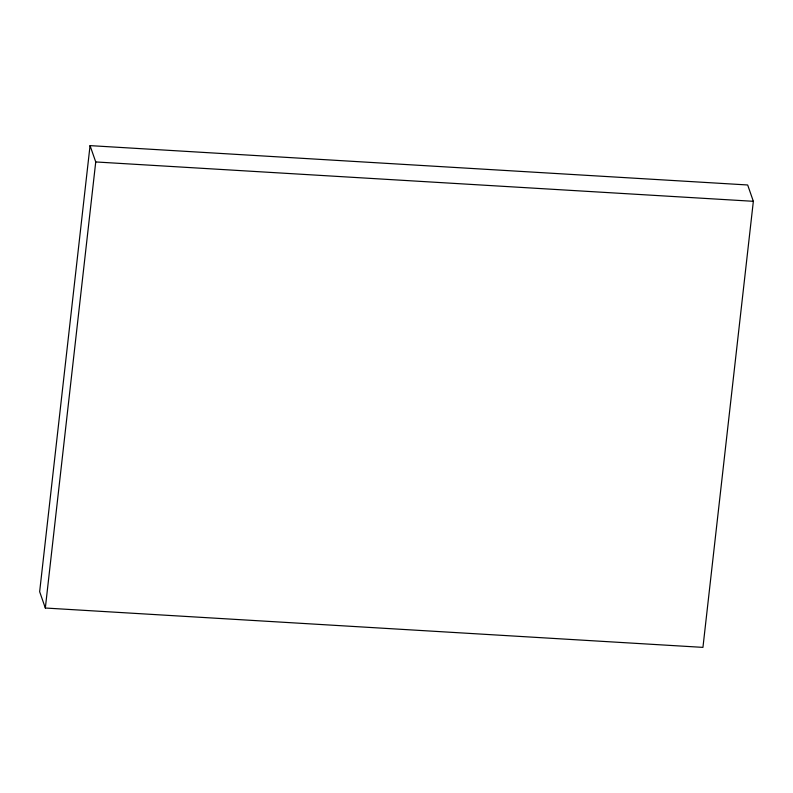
<?xml version="1.0" encoding="UTF-8"?>
<svg xmlns="http://www.w3.org/2000/svg" width="793" height="793" viewBox="0 0 793 793"><rect width="100%" height="100%" fill="white"/><g stroke="black" fill="none" stroke-linecap="round" stroke-linejoin="round"><path stroke-width="1.19" d="M90.055 145.625L39.65 591.697L45.33 608.023L702.945 647.375L753.35 201.303L747.67 184.977L90.055 145.625L95.735 161.95L45.33 608.023M95.735 161.95L753.35 201.303"/></g></svg>
